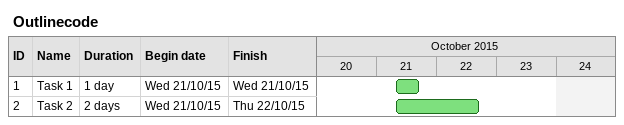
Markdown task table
Outlinecode

| ID | Task | Duration | Start | Finish |
|---|---|---|---|---|
| 1 | Task 1 | 1d | 2015-10-21 | 2015-10-21 |
| 2 | Task 2 | 2d | 2015-10-21 | 2015-10-22 |
